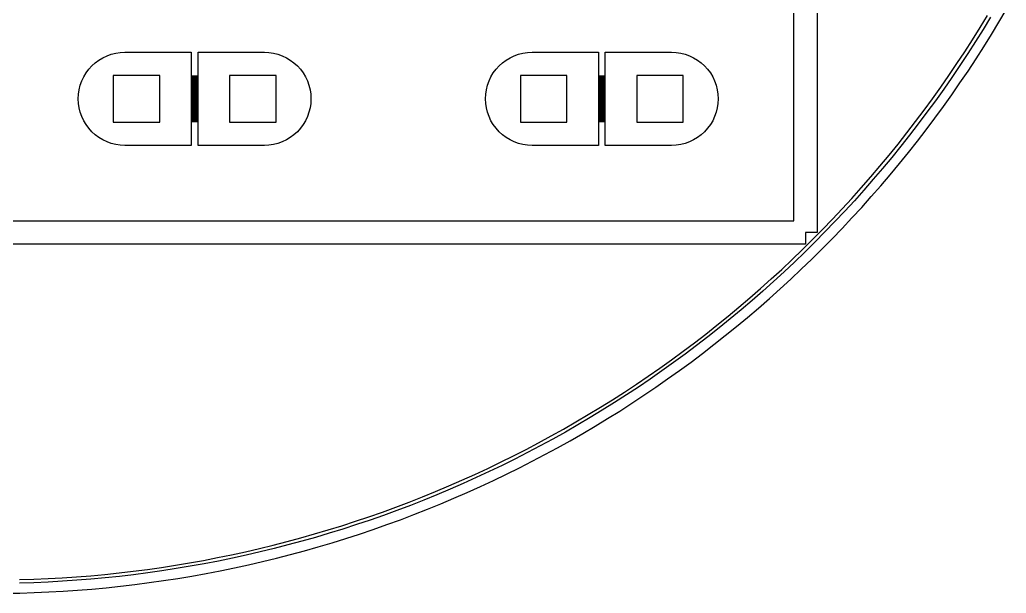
# Model space of a CAD drawing. Extents: x -16 to 83, y -18 to 83.
# Drawn here: x 33.48 to 75.88, y -18.25 to 6.4 of the extents above; entities that cross this region are included whole.
import ezdxf

# ---------------------------------------------------------------- set-up
doc = ezdxf.new("R2010")
doc.units = 0

msp = doc.modelspace()

# ---------------------------------------------------------------- linework, layer by layer
for p, q in [((67.75, 67.25), (67.75, -2.75)), ((66.75, -2.25), (66.75, 66.75)), ((75.5653, 6.28781), (75.8806, 6.82132)), ((74.7539, 6.05986), (75.0721, 6.58342)), ((75.2008, 6.50632), (74.8816, 5.98119)), ((74.4293, 5.54025), (74.7539, 6.05986)), ((74.8816, 5.98119), (74.556, 5.46001)), ((75.2434, 5.75822), (75.5653, 6.28781)), ((74.0984, 5.02466), (74.4293, 5.54025)), ((74.9151, 5.23262), (75.2434, 5.75822)), ((74.556, 5.46001), (74.2241, 4.94286)), ((74.5803, 4.71109), (74.9151, 5.23262)), ((36.8889, 4.66293), (37.0572, 4.76384)), ((37.0572, 4.76384), (37.2346, 4.84775)), ((37.2346, 4.84775), (37.4194, 4.91388)), ((37.4194, 4.91388), (37.6098, 4.96156)), ((37.6098, 4.96156), (37.804, 4.99036)), ((37.804, 4.99036), (38, 5)), ((38, 5), (40.85, 5)), ((40.85, 5), (40.85, 3.98499)), ((41.15, 3.98499), (41.15, 5)), ((41.15, 5), (44, 5)), ((44, 5), (44.196, 4.99036)), ((44.196, 4.99036), (44.3902, 4.96156)), ((44.3902, 4.96156), (44.5806, 4.91388)), ((44.5806, 4.91388), (44.7654, 4.84775)), ((44.7654, 4.84775), (44.9428, 4.76384)), ((44.9428, 4.76384), (45.1111, 4.66293)), ((54.3889, 4.66293), (54.5572, 4.76384)), ((54.5572, 4.76384), (54.7346, 4.84775)), ((54.7346, 4.84775), (54.9194, 4.91388)), ((54.9194, 4.91388), (55.1098, 4.96156)), ((55.1098, 4.96156), (55.304, 4.99036)), ((55.304, 4.99036), (55.5, 5)), ((55.5, 5), (58.35, 5)), ((58.35, 5), (58.35, 3.98499)), ((58.65, 3.98499), (58.65, 5)), ((58.65, 5), (61.5, 5)), ((61.5, 5), (61.696, 4.99036)), ((61.696, 4.99036), (61.8902, 4.96156)), ((61.8902, 4.96156), (62.0806, 4.91388)), ((62.0806, 4.91388), (62.2654, 4.84775)), ((62.2654, 4.84775), (62.4428, 4.76384)), ((62.4428, 4.76384), (62.6111, 4.66293)), ((73.7611, 4.51317), (74.0984, 5.02466)), ((74.2241, 4.94286), (73.8858, 4.42982)), ((74.2392, 4.19371), (74.5803, 4.71109)), ((36.3371, 4.11113), (36.454, 4.26878)), ((36.454, 4.26878), (36.5858, 4.4142)), ((36.5858, 4.4142), (36.7312, 4.54602)), ((36.7312, 4.54602), (36.8889, 4.66293)), ((45.1111, 4.66293), (45.2688, 4.54602)), ((45.2688, 4.54602), (45.4142, 4.4142)), ((45.4142, 4.4142), (45.546, 4.26878)), ((45.546, 4.26878), (45.6629, 4.11113)), ((53.8371, 4.11113), (53.954, 4.26878)), ((53.954, 4.26878), (54.0858, 4.4142)), ((54.0858, 4.4142), (54.2312, 4.54602)), ((54.2312, 4.54602), (54.3889, 4.66293)), ((62.6111, 4.66293), (62.7688, 4.54602)), ((62.7688, 4.54602), (62.9142, 4.4142)), ((62.9142, 4.4142), (63.046, 4.26878)), ((63.046, 4.26878), (63.1629, 4.11113)), ((73.4176, 4.00584), (73.7611, 4.51317)), ((73.8858, 4.42982), (73.5413, 3.92099)), ((36.1523, 3.76537), (36.2362, 3.94278)), ((36.2362, 3.94278), (36.3371, 4.11113)), ((39.5, 4), (37.5, 4)), ((37.5, 4), (37.5, 2)), ((39.5, 2), (39.5, 4)), ((40.85, 3.98499), (41.15, 3.98499)), ((41.15, 3.97499), (40.85, 3.97499)), ((40.85, 3.97499), (40.85, 3.94499)), ((40.85, 3.94499), (41.15, 3.94499)), ((41.15, 3.935), (40.85, 3.935)), ((40.85, 3.935), (40.85, 3.905)), ((40.85, 3.905), (41.15, 3.905)), ((41.15, 3.89499), (40.85, 3.89499)), ((40.85, 3.89499), (40.85, 3.86499)), ((40.85, 3.86499), (41.15, 3.86499)), ((41.15, 3.855), (40.85, 3.855)), ((40.85, 3.855), (40.85, 3.825)), ((40.85, 3.825), (41.15, 3.825)), ((41.15, 3.94499), (41.15, 3.97499)), ((41.15, 3.905), (41.15, 3.935)), ((41.15, 3.86499), (41.15, 3.89499)), ((41.15, 3.825), (41.15, 3.855)), ((44.5, 4), (42.5, 4)), ((42.5, 4), (42.5, 2)), ((44.5, 2), (44.5, 4)), ((45.6629, 4.11113), (45.7638, 3.94278)), ((45.7638, 3.94278), (45.8477, 3.76537)), ((53.6523, 3.76537), (53.7362, 3.94278)), ((53.7362, 3.94278), (53.8371, 4.11113)), ((57, 4), (55, 4)), ((55, 4), (55, 2)), ((57, 2), (57, 4)), ((58.35, 3.98499), (58.65, 3.98499)), ((58.65, 3.97499), (58.35, 3.97499)), ((58.35, 3.97499), (58.35, 3.94499)), ((58.35, 3.94499), (58.65, 3.94499)), ((58.65, 3.935), (58.35, 3.935)), ((58.35, 3.935), (58.35, 3.905)), ((58.35, 3.905), (58.65, 3.905)), ((58.65, 3.89499), (58.35, 3.89499)), ((58.35, 3.89499), (58.35, 3.86499)), ((58.35, 3.86499), (58.65, 3.86499)), ((58.65, 3.855), (58.35, 3.855)), ((58.35, 3.855), (58.35, 3.825)), ((58.35, 3.825), (58.65, 3.825)), ((58.65, 3.94499), (58.65, 3.97499)), ((58.65, 3.905), (58.65, 3.935)), ((58.65, 3.86499), (58.65, 3.89499)), ((58.65, 3.825), (58.65, 3.855)), ((62, 4), (60, 4)), ((60, 4), (60, 2)), ((62, 2), (62, 4)), ((63.1629, 4.11113), (63.2638, 3.94278)), ((63.2638, 3.94278), (63.3477, 3.76537)), ((73.0679, 3.50278), (73.4176, 4.00584)), ((73.5413, 3.92099), (73.1906, 3.41641)), ((73.8918, 3.68056), (74.2392, 4.19371)), ((36.0384, 3.39017), (36.0861, 3.58057)), ((36.0861, 3.58057), (36.1523, 3.76537)), ((41.15, 3.81499), (40.85, 3.81499)), ((40.85, 3.81499), (40.85, 3.78499)), ((40.85, 3.78499), (41.15, 3.78499)), ((41.15, 3.77499), (40.85, 3.77499)), ((40.85, 3.77499), (40.85, 3.745)), ((40.85, 3.745), (41.15, 3.745)), ((41.15, 3.73499), (40.85, 3.73499)), ((40.85, 3.73499), (40.85, 3.70499)), ((40.85, 3.70499), (41.15, 3.70499)), ((41.15, 3.69499), (40.85, 3.69499)), ((40.85, 3.69499), (40.85, 3.66499)), ((40.85, 3.66499), (41.15, 3.66499)), ((41.15, 3.655), (40.85, 3.655)), ((40.85, 3.655), (40.85, 3.625)), ((40.85, 3.625), (41.15, 3.625)), ((41.15, 3.61499), (40.85, 3.61499)), ((40.85, 3.61499), (40.85, 3.58499)), ((40.85, 3.58499), (41.15, 3.58499)), ((41.15, 3.575), (40.85, 3.575)), ((40.85, 3.575), (40.85, 3.545)), ((40.85, 3.545), (41.15, 3.545)), ((41.15, 3.53499), (40.85, 3.53499)), ((40.85, 3.53499), (40.85, 3.50499)), ((40.85, 3.50499), (41.15, 3.50499)), ((41.15, 3.495), (40.85, 3.495)), ((40.85, 3.495), (40.85, 3.465)), ((40.85, 3.465), (41.15, 3.465)), ((41.15, 3.45499), (40.85, 3.45499)), ((40.85, 3.45499), (40.85, 3.42499)), ((40.85, 3.42499), (41.15, 3.42499)), ((41.15, 3.41499), (40.85, 3.41499)), ((40.85, 3.41499), (40.85, 3.38499)), ((41.15, 3.78499), (41.15, 3.81499)), ((41.15, 3.745), (41.15, 3.77499)), ((41.15, 3.70499), (41.15, 3.73499)), ((41.15, 3.66499), (41.15, 3.69499)), ((41.15, 3.625), (41.15, 3.655)), ((41.15, 3.58499), (41.15, 3.61499)), ((41.15, 3.545), (41.15, 3.575)), ((41.15, 3.50499), (41.15, 3.53499)), ((41.15, 3.465), (41.15, 3.495)), ((41.15, 3.42499), (41.15, 3.45499)), ((41.15, 3.38499), (41.15, 3.41499)), ((45.8477, 3.76537), (45.9139, 3.58057)), ((45.9139, 3.58057), (45.9616, 3.39017)), ((53.5384, 3.39017), (53.5861, 3.58057)), ((53.5861, 3.58057), (53.6523, 3.76537)), ((58.65, 3.81499), (58.35, 3.81499)), ((58.35, 3.81499), (58.35, 3.78499)), ((58.35, 3.78499), (58.65, 3.78499)), ((58.65, 3.77499), (58.35, 3.77499)), ((58.35, 3.77499), (58.35, 3.745)), ((58.35, 3.745), (58.65, 3.745)), ((58.65, 3.73499), (58.35, 3.73499)), ((58.35, 3.73499), (58.35, 3.70499)), ((58.35, 3.70499), (58.65, 3.70499)), ((58.65, 3.69499), (58.35, 3.69499)), ((58.35, 3.69499), (58.35, 3.66499)), ((58.35, 3.66499), (58.65, 3.66499)), ((58.65, 3.655), (58.35, 3.655)), ((58.35, 3.655), (58.35, 3.625)), ((58.35, 3.625), (58.65, 3.625)), ((58.65, 3.61499), (58.35, 3.61499)), ((58.35, 3.61499), (58.35, 3.58499)), ((58.35, 3.58499), (58.65, 3.58499)), ((58.65, 3.575), (58.35, 3.575)), ((58.35, 3.575), (58.35, 3.545)), ((58.35, 3.545), (58.65, 3.545)), ((58.65, 3.53499), (58.35, 3.53499)), ((58.35, 3.53499), (58.35, 3.50499)), ((58.35, 3.50499), (58.65, 3.50499)), ((58.65, 3.495), (58.35, 3.495)), ((58.35, 3.495), (58.35, 3.465)), ((58.35, 3.465), (58.65, 3.465)), ((58.65, 3.45499), (58.35, 3.45499)), ((58.35, 3.45499), (58.35, 3.42499)), ((58.35, 3.42499), (58.65, 3.42499)), ((58.65, 3.41499), (58.35, 3.41499)), ((58.35, 3.41499), (58.35, 3.38499)), ((58.65, 3.78499), (58.65, 3.81499)), ((58.65, 3.745), (58.65, 3.77499)), ((58.65, 3.70499), (58.65, 3.73499)), ((58.65, 3.66499), (58.65, 3.69499)), ((58.65, 3.625), (58.65, 3.655)), ((58.65, 3.58499), (58.65, 3.61499)), ((58.65, 3.545), (58.65, 3.575)), ((58.65, 3.50499), (58.65, 3.53499)), ((58.65, 3.465), (58.65, 3.495)), ((58.65, 3.42499), (58.65, 3.45499)), ((58.65, 3.38499), (58.65, 3.41499)), ((63.3477, 3.76537), (63.4139, 3.58057)), ((63.4139, 3.58057), (63.4616, 3.39017)), ((72.7121, 3.00404), (73.0679, 3.50278)), ((73.1906, 3.41641), (72.8336, 2.91618)), ((73.538, 3.17169), (73.8918, 3.68056)), ((36, 3), (36.0096, 3.19603)), ((36.0096, 2.80397), (36, 3)), ((36.0096, 3.19603), (36.0384, 3.39017)), ((40.85, 3.38499), (41.15, 3.38499)), ((41.15, 3.375), (40.85, 3.375)), ((40.85, 3.375), (40.85, 3.34499)), ((40.85, 3.34499), (41.15, 3.34499)), ((41.15, 3.33499), (40.85, 3.33499)), ((40.85, 3.33499), (40.85, 3.30499)), ((40.85, 3.30499), (41.15, 3.30499)), ((41.15, 3.295), (40.85, 3.295)), ((40.85, 3.295), (40.85, 3.265)), ((40.85, 3.265), (41.15, 3.265)), ((41.15, 3.25499), (40.85, 3.25499)), ((40.85, 3.25499), (40.85, 3.22499)), ((40.85, 3.22499), (41.15, 3.22499)), ((41.15, 3.215), (40.85, 3.215)), ((40.85, 3.215), (40.85, 3.185)), ((40.85, 3.185), (41.15, 3.185)), ((41.15, 3.17499), (40.85, 3.17499)), ((40.85, 3.17499), (40.85, 3.14499)), ((40.85, 3.14499), (41.15, 3.14499)), ((41.15, 3.13499), (40.85, 3.13499)), ((40.85, 3.13499), (40.85, 3.105)), ((40.85, 3.105), (41.15, 3.105)), ((41.15, 3.09499), (40.85, 3.09499)), ((40.85, 3.09499), (40.85, 3.06499)), ((40.85, 3.06499), (41.15, 3.06499)), ((41.15, 3.05499), (40.85, 3.05499)), ((40.85, 3.05499), (40.85, 3.02499)), ((40.85, 3.02499), (41.15, 3.02499)), ((41.15, 3.015), (40.85, 3.015)), ((40.85, 3.015), (40.85, 2.985)), ((40.85, 2.985), (41.15, 2.985)), ((41.15, 2.97501), (40.85, 2.97501)), ((40.85, 2.97501), (40.85, 2.94501)), ((41.15, 3.34499), (41.15, 3.375)), ((41.15, 3.30499), (41.15, 3.33499)), ((41.15, 3.265), (41.15, 3.295)), ((41.15, 3.22499), (41.15, 3.25499)), ((41.15, 3.185), (41.15, 3.215)), ((41.15, 3.14499), (41.15, 3.17499)), ((41.15, 3.105), (41.15, 3.13499)), ((41.15, 3.06499), (41.15, 3.09499)), ((41.15, 3.02499), (41.15, 3.05499)), ((41.15, 2.985), (41.15, 3.015)), ((41.15, 2.94501), (41.15, 2.97501)), ((45.9616, 3.39017), (45.9904, 3.19603)), ((45.9904, 3.19603), (46, 3)), ((46, 3), (45.9904, 2.80397)), ((53.5, 3), (53.5096, 3.19603)), ((53.5096, 2.80397), (53.5, 3)), ((53.5096, 3.19603), (53.5384, 3.39017)), ((58.35, 3.38499), (58.65, 3.38499)), ((58.65, 3.375), (58.35, 3.375)), ((58.35, 3.375), (58.35, 3.34499)), ((58.35, 3.34499), (58.65, 3.34499)), ((58.65, 3.33499), (58.35, 3.33499)), ((58.35, 3.33499), (58.35, 3.30499)), ((58.35, 3.30499), (58.65, 3.30499)), ((58.65, 3.295), (58.35, 3.295)), ((58.35, 3.295), (58.35, 3.265)), ((58.35, 3.265), (58.65, 3.265)), ((58.65, 3.25499), (58.35, 3.25499)), ((58.35, 3.25499), (58.35, 3.22499)), ((58.35, 3.22499), (58.65, 3.22499)), ((58.65, 3.215), (58.35, 3.215)), ((58.35, 3.215), (58.35, 3.185)), ((58.35, 3.185), (58.65, 3.185)), ((58.65, 3.17499), (58.35, 3.17499)), ((58.35, 3.17499), (58.35, 3.14499)), ((58.35, 3.14499), (58.65, 3.14499)), ((58.65, 3.13499), (58.35, 3.13499)), ((58.35, 3.13499), (58.35, 3.105)), ((58.35, 3.105), (58.65, 3.105)), ((58.65, 3.09499), (58.35, 3.09499)), ((58.35, 3.09499), (58.35, 3.06499)), ((58.35, 3.06499), (58.65, 3.06499)), ((58.65, 3.05499), (58.35, 3.05499)), ((58.35, 3.05499), (58.35, 3.02499)), ((58.35, 3.02499), (58.65, 3.02499)), ((58.65, 3.015), (58.35, 3.015)), ((58.35, 3.015), (58.35, 2.985)), ((58.35, 2.985), (58.65, 2.985)), ((58.65, 2.97501), (58.35, 2.97501)), ((58.35, 2.97501), (58.35, 2.94501)), ((58.65, 3.34499), (58.65, 3.375)), ((58.65, 3.30499), (58.65, 3.33499)), ((58.65, 3.265), (58.65, 3.295)), ((58.65, 3.22499), (58.65, 3.25499)), ((58.65, 3.185), (58.65, 3.215)), ((58.65, 3.14499), (58.65, 3.17499)), ((58.65, 3.105), (58.65, 3.13499)), ((58.65, 3.06499), (58.65, 3.09499)), ((58.65, 3.02499), (58.65, 3.05499)), ((58.65, 2.985), (58.65, 3.015)), ((58.65, 2.94501), (58.65, 2.97501)), ((63.4616, 3.39017), (63.4904, 3.19603)), ((63.4904, 3.19603), (63.5, 3)), ((63.5, 3), (63.4904, 2.80397)), ((72.3501, 2.50972), (72.7121, 3.00404)), ((73.1781, 2.66722), (73.538, 3.17169)), ((36.0384, 2.60983), (36.0096, 2.80397)), ((36.0861, 2.41943), (36.0384, 2.60983)), ((40.85, 2.94501), (41.15, 2.94501)), ((41.15, 2.93501), (40.85, 2.93501)), ((40.85, 2.93501), (40.85, 2.90501)), ((40.85, 2.90501), (41.15, 2.90501)), ((41.15, 2.895), (40.85, 2.895)), ((40.85, 2.895), (40.85, 2.86501)), ((40.85, 2.86501), (41.15, 2.86501)), ((41.15, 2.85501), (40.85, 2.85501)), ((40.85, 2.85501), (40.85, 2.82501)), ((40.85, 2.82501), (41.15, 2.82501)), ((41.15, 2.815), (40.85, 2.815)), ((40.85, 2.815), (40.85, 2.785)), ((40.85, 2.785), (41.15, 2.785)), ((41.15, 2.77501), (40.85, 2.77501)), ((40.85, 2.77501), (40.85, 2.74501)), ((40.85, 2.74501), (41.15, 2.74501)), ((41.15, 2.735), (40.85, 2.735)), ((40.85, 2.735), (40.85, 2.705)), ((40.85, 2.705), (41.15, 2.705)), ((41.15, 2.69501), (40.85, 2.69501)), ((40.85, 2.69501), (40.85, 2.66501)), ((40.85, 2.66501), (41.15, 2.66501)), ((41.15, 2.65501), (40.85, 2.65501)), ((40.85, 2.65501), (40.85, 2.625)), ((40.85, 2.625), (41.15, 2.625)), ((41.15, 2.61501), (40.85, 2.61501)), ((40.85, 2.61501), (40.85, 2.58501)), ((40.85, 2.58501), (41.15, 2.58501)), ((41.15, 2.57501), (40.85, 2.57501)), ((40.85, 2.57501), (40.85, 2.54501)), ((40.85, 2.54501), (41.15, 2.54501)), ((41.15, 2.90501), (41.15, 2.93501)), ((41.15, 2.86501), (41.15, 2.895)), ((41.15, 2.82501), (41.15, 2.85501)), ((41.15, 2.785), (41.15, 2.815)), ((41.15, 2.74501), (41.15, 2.77501)), ((41.15, 2.705), (41.15, 2.735)), ((41.15, 2.66501), (41.15, 2.69501)), ((41.15, 2.625), (41.15, 2.65501)), ((41.15, 2.58501), (41.15, 2.61501)), ((41.15, 2.54501), (41.15, 2.57501)), ((45.9616, 2.60983), (45.9139, 2.41943)), ((45.9904, 2.80397), (45.9616, 2.60983)), ((53.5384, 2.60983), (53.5096, 2.80397)), ((53.5861, 2.41943), (53.5384, 2.60983)), ((58.35, 2.94501), (58.65, 2.94501)), ((58.65, 2.93501), (58.35, 2.93501)), ((58.35, 2.93501), (58.35, 2.90501)), ((58.35, 2.90501), (58.65, 2.90501)), ((58.65, 2.895), (58.35, 2.895)), ((58.35, 2.895), (58.35, 2.86501)), ((58.35, 2.86501), (58.65, 2.86501)), ((58.65, 2.85501), (58.35, 2.85501)), ((58.35, 2.85501), (58.35, 2.82501)), ((58.35, 2.82501), (58.65, 2.82501)), ((58.65, 2.815), (58.35, 2.815)), ((58.35, 2.815), (58.35, 2.785)), ((58.35, 2.785), (58.65, 2.785)), ((58.65, 2.77501), (58.35, 2.77501)), ((58.35, 2.77501), (58.35, 2.74501)), ((58.35, 2.74501), (58.65, 2.74501)), ((58.65, 2.735), (58.35, 2.735)), ((58.35, 2.735), (58.35, 2.705)), ((58.35, 2.705), (58.65, 2.705)), ((58.65, 2.69501), (58.35, 2.69501)), ((58.35, 2.69501), (58.35, 2.66501)), ((58.35, 2.66501), (58.65, 2.66501)), ((58.65, 2.65501), (58.35, 2.65501)), ((58.35, 2.65501), (58.35, 2.625)), ((58.35, 2.625), (58.65, 2.625)), ((58.65, 2.61501), (58.35, 2.61501)), ((58.35, 2.61501), (58.35, 2.58501)), ((58.35, 2.58501), (58.65, 2.58501)), ((58.65, 2.57501), (58.35, 2.57501)), ((58.35, 2.57501), (58.35, 2.54501)), ((58.35, 2.54501), (58.65, 2.54501)), ((58.65, 2.90501), (58.65, 2.93501)), ((58.65, 2.86501), (58.65, 2.895)), ((58.65, 2.82501), (58.65, 2.85501)), ((58.65, 2.785), (58.65, 2.815)), ((58.65, 2.74501), (58.65, 2.77501)), ((58.65, 2.705), (58.65, 2.735)), ((58.65, 2.66501), (58.65, 2.69501)), ((58.65, 2.625), (58.65, 2.65501)), ((58.65, 2.58501), (58.65, 2.61501)), ((58.65, 2.54501), (58.65, 2.57501)), ((63.4616, 2.60983), (63.4139, 2.41943)), ((63.4904, 2.80397), (63.4616, 2.60983)), ((72.8336, 2.91618), (72.4706, 2.42036)), ((72.812, 2.16719), (73.1781, 2.66722)), ((36.1523, 2.23463), (36.0861, 2.41943)), ((36.2362, 2.05722), (36.1523, 2.23463)), ((41.15, 2.535), (40.85, 2.535)), ((40.85, 2.535), (40.85, 2.505)), ((40.85, 2.505), (41.15, 2.505)), ((41.15, 2.49501), (40.85, 2.49501)), ((40.85, 2.49501), (40.85, 2.46501)), ((40.85, 2.46501), (41.15, 2.46501)), ((41.15, 2.455), (40.85, 2.455)), ((40.85, 2.455), (40.85, 2.425)), ((40.85, 2.425), (41.15, 2.425)), ((41.15, 2.41501), (40.85, 2.41501)), ((40.85, 2.41501), (40.85, 2.38501)), ((40.85, 2.38501), (41.15, 2.38501)), ((41.15, 2.375), (40.85, 2.375)), ((40.85, 2.375), (40.85, 2.345)), ((40.85, 2.345), (41.15, 2.345)), ((41.15, 2.33501), (40.85, 2.33501)), ((40.85, 2.33501), (40.85, 2.30501)), ((40.85, 2.30501), (41.15, 2.30501)), ((41.15, 2.29501), (40.85, 2.29501)), ((40.85, 2.29501), (40.85, 2.26501)), ((40.85, 2.26501), (41.15, 2.26501)), ((41.15, 2.255), (40.85, 2.255)), ((40.85, 2.255), (40.85, 2.22501)), ((40.85, 2.22501), (41.15, 2.22501)), ((41.15, 2.21501), (40.85, 2.21501)), ((40.85, 2.21501), (40.85, 2.18501)), ((40.85, 2.18501), (41.15, 2.18501)), ((41.15, 2.175), (40.85, 2.175)), ((40.85, 2.175), (40.85, 2.145)), ((40.85, 2.145), (41.15, 2.145)), ((41.15, 2.13501), (40.85, 2.13501)), ((40.85, 2.13501), (40.85, 2.10501)), ((41.15, 2.505), (41.15, 2.535)), ((41.15, 2.46501), (41.15, 2.49501)), ((41.15, 2.425), (41.15, 2.455)), ((41.15, 2.38501), (41.15, 2.41501)), ((41.15, 2.345), (41.15, 2.375)), ((41.15, 2.30501), (41.15, 2.33501)), ((41.15, 2.26501), (41.15, 2.29501)), ((41.15, 2.22501), (41.15, 2.255)), ((41.15, 2.18501), (41.15, 2.21501)), ((41.15, 2.145), (41.15, 2.175)), ((41.15, 2.10501), (41.15, 2.13501)), ((45.8477, 2.23463), (45.7638, 2.05722)), ((45.9139, 2.41943), (45.8477, 2.23463)), ((53.6523, 2.23463), (53.5861, 2.41943)), ((53.7362, 2.05722), (53.6523, 2.23463)), ((58.65, 2.535), (58.35, 2.535)), ((58.35, 2.535), (58.35, 2.505)), ((58.35, 2.505), (58.65, 2.505)), ((58.65, 2.49501), (58.35, 2.49501)), ((58.35, 2.49501), (58.35, 2.46501)), ((58.35, 2.46501), (58.65, 2.46501)), ((58.65, 2.455), (58.35, 2.455)), ((58.35, 2.455), (58.35, 2.425)), ((58.35, 2.425), (58.65, 2.425)), ((58.65, 2.41501), (58.35, 2.41501)), ((58.35, 2.41501), (58.35, 2.38501)), ((58.35, 2.38501), (58.65, 2.38501)), ((58.65, 2.375), (58.35, 2.375)), ((58.35, 2.375), (58.35, 2.345)), ((58.35, 2.345), (58.65, 2.345)), ((58.65, 2.33501), (58.35, 2.33501)), ((58.35, 2.33501), (58.35, 2.30501)), ((58.35, 2.30501), (58.65, 2.30501)), ((58.65, 2.29501), (58.35, 2.29501)), ((58.35, 2.29501), (58.35, 2.26501)), ((58.35, 2.26501), (58.65, 2.26501)), ((58.65, 2.255), (58.35, 2.255)), ((58.35, 2.255), (58.35, 2.22501)), ((58.35, 2.22501), (58.65, 2.22501)), ((58.65, 2.21501), (58.35, 2.21501)), ((58.35, 2.21501), (58.35, 2.18501)), ((58.35, 2.18501), (58.65, 2.18501)), ((58.65, 2.175), (58.35, 2.175)), ((58.35, 2.175), (58.35, 2.145)), ((58.35, 2.145), (58.65, 2.145)), ((58.65, 2.13501), (58.35, 2.13501)), ((58.35, 2.13501), (58.35, 2.10501)), ((58.65, 2.505), (58.65, 2.535)), ((58.65, 2.46501), (58.65, 2.49501)), ((58.65, 2.425), (58.65, 2.455)), ((58.65, 2.38501), (58.65, 2.41501)), ((58.65, 2.345), (58.65, 2.375)), ((58.65, 2.30501), (58.65, 2.33501)), ((58.65, 2.26501), (58.65, 2.29501)), ((58.65, 2.22501), (58.65, 2.255)), ((58.65, 2.18501), (58.65, 2.21501)), ((58.65, 2.145), (58.65, 2.175)), ((58.65, 2.10501), (58.65, 2.13501)), ((63.3477, 2.23463), (63.2638, 2.05722)), ((63.4139, 2.41943), (63.3477, 2.23463)), ((71.9821, 2.01987), (72.3501, 2.50972)), ((72.4706, 2.42036), (72.1015, 1.92905)), ((72.4398, 1.67169), (72.812, 2.16719)), ((36.3371, 1.88887), (36.2362, 2.05722)), ((36.454, 1.73122), (36.3371, 1.88887)), ((36.5858, 1.5858), (36.454, 1.73122)), ((37.5, 2), (39.5, 2)), ((40.85, 2.10501), (41.15, 2.10501)), ((41.15, 2.095), (40.85, 2.095)), ((40.85, 2.095), (40.85, 2.065)), ((40.85, 2.065), (41.15, 2.065)), ((41.15, 2.05501), (40.85, 2.05501)), ((40.85, 2.05501), (40.85, 2.02501)), ((40.85, 2.02501), (41.15, 2.02501)), ((41.15, 2.01501), (40.85, 2.01501)), ((40.85, 2.01501), (40.85, 1)), ((41.15, 2.065), (41.15, 2.095)), ((41.15, 2.02501), (41.15, 2.05501)), ((41.15, 1), (41.15, 2.01501)), ((42.5, 2), (44.5, 2)), ((45.546, 1.73122), (45.4142, 1.5858)), ((45.6629, 1.88887), (45.546, 1.73122)), ((45.7638, 2.05722), (45.6629, 1.88887)), ((53.8371, 1.88887), (53.7362, 2.05722)), ((53.954, 1.73122), (53.8371, 1.88887)), ((54.0858, 1.5858), (53.954, 1.73122)), ((55, 2), (57, 2)), ((58.35, 2.10501), (58.65, 2.10501)), ((58.65, 2.095), (58.35, 2.095)), ((58.35, 2.095), (58.35, 2.065)), ((58.35, 2.065), (58.65, 2.065)), ((58.65, 2.05501), (58.35, 2.05501)), ((58.35, 2.05501), (58.35, 2.02501)), ((58.35, 2.02501), (58.65, 2.02501)), ((58.65, 2.01501), (58.35, 2.01501)), ((58.35, 2.01501), (58.35, 1)), ((58.65, 2.065), (58.65, 2.095)), ((58.65, 2.02501), (58.65, 2.05501)), ((58.65, 1), (58.65, 2.01501)), ((60, 2), (62, 2)), ((63.046, 1.73122), (62.9142, 1.5858)), ((63.1629, 1.88887), (63.046, 1.73122)), ((63.2638, 2.05722), (63.1629, 1.88887)), ((71.6082, 1.53458), (71.9821, 2.01987)), ((72.1015, 1.92905), (71.7264, 1.44229)), ((36.7312, 1.45398), (36.5858, 1.5858)), ((36.8889, 1.33707), (36.7312, 1.45398)), ((37.0572, 1.23616), (36.8889, 1.33707)), ((45.1111, 1.33707), (44.9428, 1.23616)), ((45.2688, 1.45398), (45.1111, 1.33707)), ((45.4142, 1.5858), (45.2688, 1.45398)), ((54.2312, 1.45398), (54.0858, 1.5858)), ((54.3889, 1.33707), (54.2312, 1.45398)), ((54.5572, 1.23616), (54.3889, 1.33707)), ((62.6111, 1.33707), (62.4428, 1.23616)), ((62.7688, 1.45398), (62.6111, 1.33707)), ((62.9142, 1.5858), (62.7688, 1.45398)), ((71.2283, 1.05389), (71.6082, 1.53458)), ((71.7264, 1.44229), (71.3454, 0.96018)), ((72.0615, 1.18082), (72.4398, 1.67169)), ((37.2346, 1.15225), (37.0572, 1.23616)), ((37.4194, 1.08612), (37.2346, 1.15225)), ((37.6098, 1.03844), (37.4194, 1.08612)), ((37.804, 1.00964), (37.6098, 1.03844)), ((38, 1), (37.804, 1.00964)), ((40.85, 1), (38, 1)), ((44, 1), (41.15, 1)), ((44.196, 1.00964), (44, 1)), ((44.3902, 1.03844), (44.196, 1.00964)), ((44.5806, 1.08612), (44.3902, 1.03844)), ((44.7654, 1.15225), (44.5806, 1.08612)), ((44.9428, 1.23616), (44.7654, 1.15225)), ((54.7346, 1.15225), (54.5572, 1.23616)), ((54.9194, 1.08612), (54.7346, 1.15225)), ((55.1098, 1.03844), (54.9194, 1.08612)), ((55.304, 1.00964), (55.1098, 1.03844)), ((55.5, 1), (55.304, 1.00964)), ((58.35, 1), (55.5, 1)), ((61.5, 1), (58.65, 1)), ((61.696, 1.00964), (61.5, 1)), ((61.8902, 1.03844), (61.696, 1.00964)), ((62.0806, 1.08612), (61.8902, 1.03844)), ((62.2654, 1.15225), (62.0806, 1.08612)), ((62.4428, 1.23616), (62.2654, 1.15225)), ((70.8425, 0.57793), (71.2283, 1.05389)), ((71.3454, 0.96018), (70.9585, 0.48276)), ((71.6772, 0.69459), (72.0615, 1.18082)), ((70.451, 0.10672), (70.8425, 0.57793)), ((70.9585, 0.48276), (70.5658, 0.01015)), ((71.287, 0.21315), (71.6772, 0.69459)), ((70.0536, -0.35965), (70.451, 0.10672)), ((70.5658, 0.01015), (70.1672, -0.45763)), ((70.8909, -0.26349), (71.287, 0.21315)), ((69.6506, -0.82111), (70.0536, -0.35965)), ((70.489, -0.73523), (70.8909, -0.26349)), ((69.242, -1.27757), (69.6506, -0.82111)), ((70.1672, -0.45763), (69.763, -0.92047)), ((70.0814, -1.202), (70.489, -0.73523)), ((69.763, -0.92047), (69.3531, -1.37831)), ((69.668, -1.66373), (70.0814, -1.202)), ((68.8278, -1.729), (69.242, -1.27757)), ((69.3531, -1.37831), (68.9377, -1.83109)), ((69.249, -2.12035), (69.668, -1.66373)), ((68.408, -2.17531), (68.8278, -1.729)), ((68.9377, -1.83109), (68.5167, -2.27873)), ((-2.25, -2.25), (66.75, -2.25)), ((67.9828, -2.61642), (68.408, -2.17531)), ((68.5167, -2.27873), (68.0902, -2.72119)), ((68.8245, -2.57179), (69.249, -2.12035)), ((67.75, -2.75), (67.25, -2.75)), ((67.25, -2.75), (67.25, -3.25)), ((67.5523, -3.05231), (67.9828, -2.61642)), ((68.0902, -2.72119), (67.6584, -3.15837)), ((68.3944, -3.01799), (68.8245, -2.57179)), ((67.25, -3.25), (-2.75, -3.25)), ((67.1164, -3.48285), (67.5523, -3.05231)), ((67.6584, -3.15837), (67.2212, -3.59021)), ((67.9589, -3.45889), (68.3944, -3.01799)), ((66.6753, -3.90804), (67.1164, -3.48285)), ((67.2212, -3.59021), (66.7787, -4.01666)), ((67.518, -3.89439), (67.9589, -3.45889)), ((66.229, -4.32776), (66.6753, -3.90804)), ((66.7787, -4.01666), (66.3311, -4.43765)), ((67.0718, -4.32448), (67.518, -3.89439)), ((65.7776, -4.74197), (66.229, -4.32776)), ((66.3311, -4.43765), (65.8783, -4.85312)), ((66.6203, -4.74904), (67.0718, -4.32448)), ((65.3211, -5.15063), (65.7776, -4.74197)), ((65.8783, -4.85312), (65.4205, -5.263)), ((66.1637, -5.16803), (66.6203, -4.74904)), ((64.8596, -5.55365), (65.3211, -5.15063)), ((65.4205, -5.263), (64.9576, -5.66722)), ((65.702, -5.58138), (66.1637, -5.16803)), ((64.3933, -5.95097), (64.8596, -5.55365)), ((64.9576, -5.66722), (64.4899, -6.06575)), ((65.2352, -5.98904), (65.702, -5.58138)), ((63.4461, -6.7283), (63.9221, -6.34254)), ((63.9221, -6.34254), (64.3933, -5.95097)), ((64.4899, -6.06575), (64.0172, -6.4585)), ((64.7635, -6.39095), (65.2352, -5.98904)), ((62.9654, -7.10818), (63.4461, -6.7283)), ((64.0172, -6.4585), (63.5398, -6.84541)), ((64.2868, -6.78702), (64.7635, -6.39095)), ((62.4801, -7.48215), (62.9654, -7.10818)), ((63.5398, -6.84541), (63.0577, -7.22644)), ((63.3192, -7.56149), (63.8054, -7.17723)), ((63.8054, -7.17723), (64.2868, -6.78702)), ((61.9903, -7.85013), (62.4801, -7.48215)), ((62.571, -7.60153), (62.0796, -7.97061)), ((63.0577, -7.22644), (62.571, -7.60153)), ((62.8283, -7.93976), (63.3192, -7.56149)), ((61.496, -8.21207), (61.9903, -7.85013)), ((62.0796, -7.97061), (61.5838, -8.33363)), ((62.3328, -8.31198), (62.8283, -7.93976)), ((60.9972, -8.56792), (61.496, -8.21207)), ((61.5838, -8.33363), (61.0836, -8.69055)), ((61.8328, -8.67809), (62.3328, -8.31198)), ((60.4942, -8.91762), (60.9972, -8.56792)), ((61.0836, -8.69055), (60.579, -9.04131)), ((61.3283, -9.03802), (61.8328, -8.67809)), ((59.4753, -9.59836), (59.9868, -9.26111)), ((59.9868, -9.26111), (60.4942, -8.91762)), ((60.579, -9.04131), (60.0702, -9.38583)), ((60.8194, -9.39175), (61.3283, -9.03802)), ((58.9597, -9.92931), (59.4753, -9.59836)), ((59.5571, -9.72409), (59.04, -10.056)), ((60.0702, -9.38583), (59.5571, -9.72409)), ((59.7889, -10.0803), (60.3063, -9.73921)), ((60.3063, -9.73921), (60.8194, -9.39175)), ((58.4401, -10.2539), (58.9597, -9.92931)), ((59.04, -10.056), (58.5188, -10.3816)), ((59.2674, -10.4151), (59.7889, -10.0803)), ((57.3891, -10.8838), (57.9166, -10.5721)), ((57.9166, -10.5721), (58.4401, -10.2539)), ((58.5188, -10.3816), (57.9937, -10.7008)), ((58.7418, -10.7434), (59.2674, -10.4151)), ((56.8579, -11.1891), (57.3891, -10.8838)), ((57.4647, -11.0134), (56.9319, -11.3196)), ((57.9937, -10.7008), (57.4647, -11.0134)), ((58.2122, -11.0653), (58.7418, -10.7434)), ((56.323, -11.4878), (56.8579, -11.1891)), ((56.9319, -11.3196), (56.3953, -11.6192)), ((57.1414, -11.6894), (57.6787, -11.3806)), ((57.6787, -11.3806), (58.2122, -11.0653)), ((55.2424, -12.0654), (55.7845, -11.7799)), ((55.7845, -11.7799), (56.323, -11.4878)), ((56.3953, -11.6192), (55.8552, -11.9122)), ((56.6003, -11.9915), (57.1414, -11.6894)), ((54.6968, -12.3442), (55.2424, -12.0654)), ((55.3115, -12.1985), (54.7643, -12.4782)), ((55.8552, -11.9122), (55.3115, -12.1985)), ((55.5072, -12.5758), (56.0555, -12.287)), ((56.0555, -12.287), (56.6003, -11.9915)), ((53.5957, -12.8817), (54.1479, -12.6163)), ((54.1479, -12.6163), (54.6968, -12.3442)), ((54.7643, -12.4782), (54.2137, -12.7511)), ((54.9554, -12.8578), (55.5072, -12.5758)), ((52.4817, -13.3919), (53.0402, -13.1402)), ((53.0402, -13.1402), (53.5957, -12.8817)), ((53.6598, -13.0173), (53.1027, -13.2766)), ((54.2137, -12.7511), (53.6598, -13.0173)), ((53.8415, -13.4015), (54.4001, -13.1331)), ((54.4001, -13.1331), (54.9554, -12.8578)), ((51.92, -13.6367), (52.4817, -13.3919)), ((52.5424, -13.5291), (51.9791, -13.7746)), ((53.1027, -13.2766), (52.5424, -13.5291)), ((53.2797, -13.663), (53.8415, -13.4015)), ((50.788, -14.1057), (51.3555, -13.8747)), ((51.3555, -13.8747), (51.92, -13.6367)), ((51.9791, -13.7746), (51.4129, -14.0133)), ((52.1466, -14.1652), (52.7147, -13.9176)), ((52.7147, -13.9176), (53.2797, -13.663)), ((49.6448, -14.5466), (50.2178, -14.3297)), ((50.2178, -14.3297), (50.788, -14.1057)), ((50.8437, -14.2449), (50.2717, -14.4696)), ((51.4129, -14.0133), (50.8437, -14.2449)), ((51.0015, -14.6396), (51.5755, -14.4059)), ((51.5755, -14.4059), (52.1466, -14.1652)), ((48.4911, -14.9594), (49.0692, -14.7566)), ((49.0692, -14.7566), (49.6448, -14.5466)), ((49.6971, -14.6872), (49.1198, -14.8978)), ((50.2717, -14.4696), (49.6971, -14.6872)), ((50.4247, -14.8661), (51.0015, -14.6396)), ((47.3276, -15.3438), (47.9106, -15.1552)), ((47.9106, -15.1552), (48.4911, -14.9594)), ((48.5399, -15.1013), (47.9576, -15.2976)), ((49.1198, -14.8978), (48.5399, -15.1013)), ((49.2629, -15.298), (49.8451, -15.0856)), ((49.8451, -15.0856), (50.4247, -14.8661)), ((46.1551, -15.6995), (46.7425, -15.5252)), ((46.786, -15.6688), (46.1969, -15.8436)), ((46.7425, -15.5252), (47.3276, -15.3438)), ((47.3729, -15.4868), (46.786, -15.6688)), ((47.9576, -15.2976), (47.3729, -15.4868)), ((48.0909, -15.7012), (48.6782, -15.5032)), ((48.6782, -15.5032), (49.2629, -15.298)), ((44.3808, -16.1788), (44.9742, -16.0263)), ((44.9742, -16.0263), (45.5656, -15.8665)), ((45.6056, -16.0111), (45.0124, -16.1713)), ((45.5656, -15.8665), (46.1551, -15.6995)), ((46.1969, -15.8436), (45.6056, -16.0111)), ((46.3152, -16.2517), (46.9094, -16.0755)), ((46.9094, -16.0755), (47.5013, -15.892)), ((47.5013, -15.892), (48.0909, -15.7012)), ((42.59, -16.5925), (43.1886, -16.4619)), ((43.1886, -16.4619), (43.7856, -16.324)), ((43.8202, -16.47), (43.2215, -16.6083)), ((43.7856, -16.324), (44.3808, -16.1788)), ((44.4172, -16.3243), (43.8202, -16.47)), ((45.0124, -16.1713), (44.4172, -16.3243)), ((45.1207, -16.5823), (45.719, -16.4207)), ((45.719, -16.4207), (46.3152, -16.2517)), ((40.181, -17.041), (40.7853, -16.94)), ((40.7853, -16.94), (41.3883, -16.8315)), ((41.3883, -16.8315), (41.9899, -16.7157)), ((42.0191, -16.8628), (41.4157, -16.979)), ((41.9899, -16.7157), (42.59, -16.5925)), ((42.6211, -16.7392), (42.0191, -16.8628)), ((43.2215, -16.6083), (42.6211, -16.7392)), ((43.3146, -17.0229), (43.9184, -16.8835)), ((43.9184, -16.8835), (44.5205, -16.7366)), ((44.5205, -16.7366), (45.1207, -16.5823)), ((37.1435, -17.4346), (37.7528, -17.3708)), ((37.7528, -17.3708), (38.3613, -17.2995)), ((38.3613, -17.2995), (38.9689, -17.2208)), ((38.9891, -17.3694), (38.3797, -17.4484)), ((38.9689, -17.2208), (39.5755, -17.1346)), ((39.5975, -17.283), (38.9891, -17.3694)), ((39.5755, -17.1346), (40.181, -17.041)), ((40.2048, -17.1891), (39.5975, -17.283)), ((40.8109, -17.0878), (40.2048, -17.1891)), ((41.4157, -16.979), (40.8109, -17.0878)), ((41.4935, -17.3968), (42.1021, -17.2796)), ((42.1021, -17.2796), (42.7091, -17.155)), ((42.7091, -17.155), (43.3146, -17.0229)), ((33.4752, -17.66), (34.0876, -17.6412)), ((34.0931, -17.7911), (33.4789, -17.8099)), ((34.0876, -17.6412), (34.6997, -17.6149)), ((34.7071, -17.7647), (34.0931, -17.7911)), ((34.6997, -17.6149), (35.3114, -17.581)), ((35.3206, -17.7308), (34.7071, -17.7647)), ((35.3114, -17.581), (35.9227, -17.5397)), ((35.9337, -17.6893), (35.3206, -17.7308)), ((35.9227, -17.5397), (36.5334, -17.4909)), ((36.5463, -17.6404), (35.9337, -17.6893)), ((36.5334, -17.4909), (37.1435, -17.4346)), ((37.1582, -17.5839), (36.5463, -17.6404)), ((37.7694, -17.5199), (37.1582, -17.5839)), ((38.3797, -17.4484), (37.7694, -17.5199)), ((38.4317, -17.8702), (39.0463, -17.7906)), ((39.0463, -17.7906), (39.6599, -17.7034)), ((39.6599, -17.7034), (40.2723, -17.6087)), ((40.2723, -17.6087), (40.8836, -17.5065)), ((40.8836, -17.5065), (41.4935, -17.3968)), ((33.4893, -18.2348), (34.1088, -18.2158)), ((34.1088, -18.2158), (34.7279, -18.1892)), ((34.7279, -18.1892), (35.3467, -18.155)), ((35.3467, -18.155), (35.965, -18.1132)), ((35.965, -18.1132), (36.5828, -18.0638)), ((36.5828, -18.0638), (37.1999, -18.0068)), ((37.1999, -18.0068), (37.8162, -17.9423)), ((37.8162, -17.9423), (38.4317, -17.8702)), ((32.8697, -18.2462), (33.4893, -18.2348))]:
    msp.add_line(p, q)

doc.saveas('drawing.dxf')
